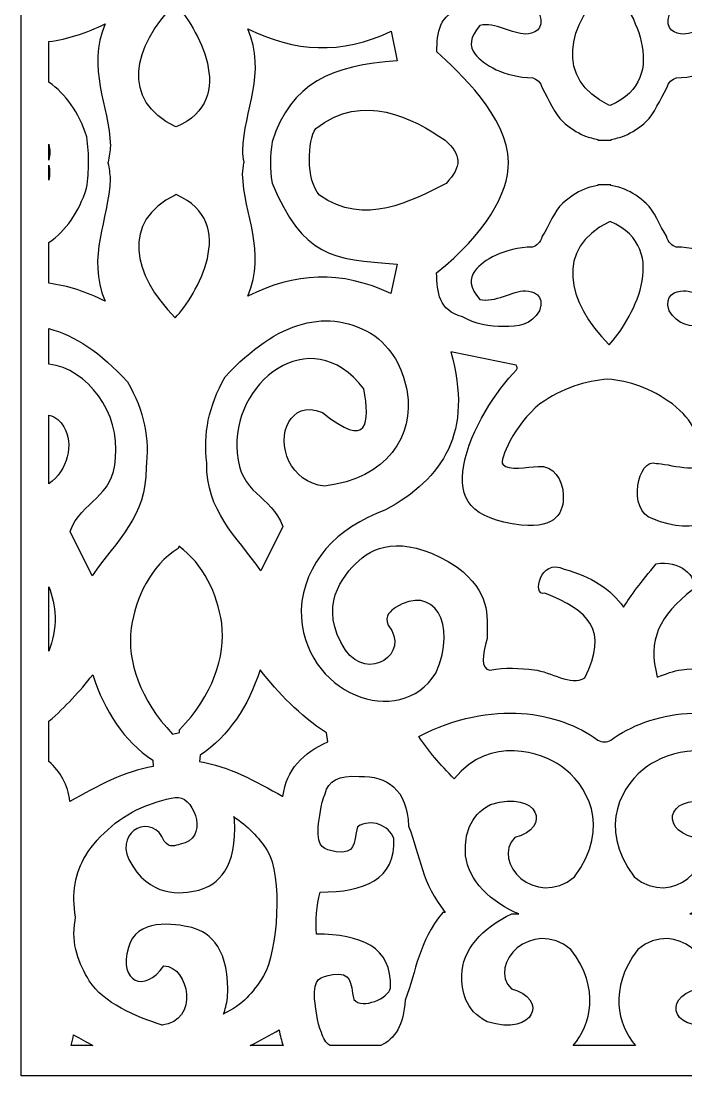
# Model space of a CAD drawing. Header units: centimetres. Extents: x -27 to -19, y -3.3 to 9.
# Drawn here: x -27 to -22.55, y -3.26 to 3.79 of the extents above; entities that cross this region are included whole.
import ezdxf

# ---------------------------------------------------------------- set-up
doc = ezdxf.new("R2010")
doc.units = ezdxf.units.CM
doc.header["$MEASUREMENT"] = 0
doc.layers.add('layer 1', color=7, linetype='Continuous')

msp = doc.modelspace()

# ---------------------------------------------------------------- linework, layer by layer
at = {"layer": 'layer 1', "color": 250}
for points, knots in [([(-26.99914, 9.00077), (-26.99914, 9.00077), (-26.99914, -3.2622), (-26.99914, -3.2622), (-26.99914, -3.2622), (-26.99914, -3.2622), (-19.03837, -3.2622), (-19.03837, -3.2622), (-19.03837, -3.2622), (-19.03837, -3.2622), (-19.03837, 9.00077), (-19.03837, 9.00077), (-19.03837, 9.00077), (-19.03837, 9.00077), (-26.99914, 9.00077), (-26.99914, 9.00077)], [0, 0, 0, 0, 0.2, 0.2, 0.2, 0.2, 0.4, 0.4, 0.4, 0.4, 0.6, 0.6, 0.6, 0.6, 1, 1, 1, 1]), ([(-23.05554, 3.22864), (-22.62851, 3.41586), (-22.92614, 3.90606), (-23.06209, 4.05278), (-23.06209, 4.05278), (-23.3511, 3.76569), (-23.42463, 3.40622), (-23.06403, 3.23165), (-23.06403, 3.23165), (-23.06403, 3.23165), (-23.05554, 3.22864), (-23.05554, 3.22864)], [0, 0, 0, 0, 0.25, 0.25, 0.25, 0.25, 0.5, 0.5, 0.5, 0.5, 1, 1, 1, 1]), ([(-21.97113, 3.58803), (-21.97459, 3.71962), (-21.98339, 3.83712), (-22.14397, 3.88249), (-22.14397, 3.88249), (-22.22601, 3.92751), (-22.32619, 3.95037), (-22.42021, 3.94534), (-22.42021, 3.94534), (-22.51423, 3.95251), (-22.60789, 3.93439), (-22.65953, 3.84073), (-22.65953, 3.84073), (-22.69746, 3.73384), (-22.61518, 3.70819), (-22.56523, 3.70766), (-22.56523, 3.70766), (-22.48198, 3.70677), (-22.3596, 3.78952), (-22.25953, 3.76553), (-22.25953, 3.76553), (-22.19199, 3.68691), (-22.18734, 3.624), (-22.22864, 3.57255), (-22.22864, 3.57255), (-22.28523, 3.50204), (-22.41741, 3.41974), (-22.61371, 3.41475), (-22.61371, 3.41475), (-22.63871, 3.40528), (-22.66692, 3.38792), (-22.67824, 3.34296), (-22.67824, 3.34296), (-22.72194, 3.27158), (-22.76061, 3.17122), (-22.81395, 3.12267), (-22.81395, 3.12267), (-22.85898, 3.08168), (-22.90765, 3.04971), (-22.95996, 3.02673), (-22.95996, 3.02673), (-22.99347, 3.01505), (-23.02287, 3.00742), (-23.05035, 3.00293), (-23.05035, 3.00293), (-23.05035, 3.00293), (-23.05035, 2.99836), (-23.05035, 2.99836), (-23.05035, 2.99836), (-23.06489, 2.99759), (-23.07928, 2.9975), (-23.0939, 2.99825), (-23.0939, 2.99825), (-23.10852, 2.9975), (-23.12291, 2.99759), (-23.13745, 2.99836), (-23.13745, 2.99836), (-23.13745, 2.99836), (-23.13745, 3.00293), (-23.13745, 3.00293), (-23.13745, 3.00293), (-23.16493, 3.00742), (-23.19433, 3.01505), (-23.22784, 3.02673), (-23.22784, 3.02673), (-23.28015, 3.04971), (-23.32882, 3.08168), (-23.37385, 3.12267), (-23.37385, 3.12267), (-23.42719, 3.17122), (-23.46586, 3.27158), (-23.50956, 3.34296), (-23.50956, 3.34296), (-23.52088, 3.38792), (-23.54909, 3.40528), (-23.57409, 3.41475), (-23.57409, 3.41475), (-23.77039, 3.41974), (-23.90257, 3.50204), (-23.95916, 3.57255), (-23.95916, 3.57255), (-24.00046, 3.624), (-23.99581, 3.68691), (-23.92827, 3.76553), (-23.92827, 3.76553), (-23.8282, 3.78952), (-23.70581, 3.70677), (-23.62257, 3.70766), (-23.62257, 3.70766), (-23.57262, 3.70819), (-23.49034, 3.73384), (-23.52827, 3.84073), (-23.52827, 3.84073), (-23.5799, 3.93439), (-23.67357, 3.95251), (-23.76759, 3.94534), (-23.76759, 3.94534), (-23.86161, 3.95037), (-23.96178, 3.92751), (-24.04383, 3.88249), (-24.04383, 3.88249), (-24.20441, 3.83712), (-24.21321, 3.71962), (-24.21667, 3.58803), (-24.21667, 3.58803), (-24.07219, 3.45622), (-23.73973, 3.15529), (-23.73659, 2.85147), (-23.73659, 2.85147), (-23.7369, 2.63207), (-23.8922, 2.37601), (-24.21756, 2.1095), (-24.21756, 2.1095), (-24.2141, 1.9779), (-24.2053, 1.8604), (-24.04472, 1.81503), (-24.04472, 1.81503), (-23.96268, 1.77002), (-23.8625, 1.74715), (-23.76848, 1.75219), (-23.76848, 1.75219), (-23.67446, 1.74501), (-23.5808, 1.76313), (-23.52916, 1.8568), (-23.52916, 1.8568), (-23.49123, 1.96368), (-23.57351, 1.98933), (-23.62346, 1.98986), (-23.62346, 1.98986), (-23.7067, 1.99076), (-23.8291, 1.908), (-23.92916, 1.932), (-23.92916, 1.932), (-23.9967, 2.01061), (-24.00135, 2.07353), (-23.96006, 2.12497), (-23.96006, 2.12497), (-23.90346, 2.19548), (-23.77128, 2.27778), (-23.57497, 2.28277), (-23.57497, 2.28277), (-23.54998, 2.29224), (-23.52177, 2.3096), (-23.51045, 2.35456), (-23.51045, 2.35456), (-23.46675, 2.42595), (-23.42808, 2.5263), (-23.37474, 2.57486), (-23.37474, 2.57486), (-23.32971, 2.61584), (-23.28105, 2.64782), (-23.22873, 2.67079), (-23.22873, 2.67079), (-23.19522, 2.68247), (-23.16582, 2.6901), (-23.13834, 2.69459), (-23.13834, 2.69459), (-23.13834, 2.69459), (-23.13834, 2.69916), (-23.13834, 2.69916), (-23.13834, 2.69916), (-23.1238, 2.69993), (-23.10941, 2.70002), (-23.09479, 2.69927), (-23.09479, 2.69927), (-23.08017, 2.70002), (-23.06578, 2.69993), (-23.05124, 2.69916), (-23.05124, 2.69916), (-23.05124, 2.69916), (-23.05124, 2.69459), (-23.05124, 2.69459), (-23.05124, 2.69459), (-23.02376, 2.6901), (-22.99436, 2.68247), (-22.96085, 2.67079), (-22.96085, 2.67079), (-22.90854, 2.64782), (-22.85987, 2.61584), (-22.81484, 2.57486), (-22.81484, 2.57486), (-22.76151, 2.5263), (-22.72283, 2.42595), (-22.67914, 2.35456), (-22.67914, 2.35456), (-22.66781, 2.3096), (-22.6396, 2.29224), (-22.61461, 2.28277), (-22.61461, 2.28277), (-22.4183, 2.27778), (-22.28612, 2.19548), (-22.22953, 2.12497), (-22.22953, 2.12497), (-22.18823, 2.07353), (-22.19288, 2.01061), (-22.26042, 1.932), (-22.26042, 1.932), (-22.36049, 1.908), (-22.48288, 1.99076), (-22.56612, 1.98986), (-22.56612, 1.98986), (-22.61607, 1.98933), (-22.69835, 1.96368), (-22.66042, 1.8568), (-22.66042, 1.8568), (-22.60879, 1.76313), (-22.51512, 1.74501), (-22.4211, 1.75219), (-22.4211, 1.75219), (-22.32708, 1.74715), (-22.22691, 1.77002), (-22.14486, 1.81503), (-22.14486, 1.81503), (-21.98428, 1.8604), (-21.97548, 1.9779), (-21.97202, 2.1095), (-21.97202, 2.1095), (-22.62593, 2.58367), (-22.6146, 3.1549), (-21.97113, 3.58803)], [0, 0, 0, 0, 0.0178571, 0.0178571, 0.0178571, 0.0178571, 0.0357143, 0.0357143, 0.0357143, 0.0357143, 0.0535714, 0.0535714, 0.0535714, 0.0535714, 0.0714286, 0.0714286, 0.0714286, 0.0714286, 0.0892857, 0.0892857, 0.0892857, 0.0892857, 0.1071429, 0.1071429, 0.1071429, 0.1071429, 0.125, 0.125, 0.125, 0.125, 0.1428571, 0.1428571, 0.1428571, 0.1428571, 0.1607143, 0.1607143, 0.1607143, 0.1607143, 0.1785714, 0.1785714, 0.1785714, 0.1785714, 0.1964286, 0.1964286, 0.1964286, 0.1964286, 0.2142857, 0.2142857, 0.2142857, 0.2142857, 0.2321429, 0.2321429, 0.2321429, 0.2321429, 0.25, 0.25, 0.25, 0.25, 0.2678571, 0.2678571, 0.2678571, 0.2678571, 0.2857143, 0.2857143, 0.2857143, 0.2857143, 0.3035714, 0.3035714, 0.3035714, 0.3035714, 0.3214286, 0.3214286, 0.3214286, 0.3214286, 0.3392857, 0.3392857, 0.3392857, 0.3392857, 0.3571429, 0.3571429, 0.3571429, 0.3571429, 0.375, 0.375, 0.375, 0.375, 0.3928571, 0.3928571, 0.3928571, 0.3928571, 0.4107143, 0.4107143, 0.4107143, 0.4107143, 0.4285714, 0.4285714, 0.4285714, 0.4285714, 0.4464286, 0.4464286, 0.4464286, 0.4464286, 0.4642857, 0.4642857, 0.4642857, 0.4642857, 0.4821429, 0.4821429, 0.4821429, 0.4821429, 0.5, 0.5, 0.5, 0.5, 0.5178571, 0.5178571, 0.5178571, 0.5178571, 0.5357143, 0.5357143, 0.5357143, 0.5357143, 0.5535714, 0.5535714, 0.5535714, 0.5535714, 0.5714286, 0.5714286, 0.5714286, 0.5714286, 0.5892857, 0.5892857, 0.5892857, 0.5892857, 0.6071429, 0.6071429, 0.6071429, 0.6071429, 0.625, 0.625, 0.625, 0.625, 0.6428571, 0.6428571, 0.6428571, 0.6428571, 0.6607143, 0.6607143, 0.6607143, 0.6607143, 0.6785714, 0.6785714, 0.6785714, 0.6785714, 0.6964286, 0.6964286, 0.6964286, 0.6964286, 0.7142857, 0.7142857, 0.7142857, 0.7142857, 0.7321429, 0.7321429, 0.7321429, 0.7321429, 0.75, 0.75, 0.75, 0.75, 0.7678571, 0.7678571, 0.7678571, 0.7678571, 0.7857143, 0.7857143, 0.7857143, 0.7857143, 0.8035714, 0.8035714, 0.8035714, 0.8035714, 0.8214286, 0.8214286, 0.8214286, 0.8214286, 0.8392857, 0.8392857, 0.8392857, 0.8392857, 0.8571429, 0.8571429, 0.8571429, 0.8571429, 0.875, 0.875, 0.875, 0.875, 0.8928571, 0.8928571, 0.8928571, 0.8928571, 0.9107143, 0.9107143, 0.9107143, 0.9107143, 0.9285714, 0.9285714, 0.9285714, 0.9285714, 0.9464286, 0.9464286, 0.9464286, 0.9464286, 0.9642857, 0.9642857, 0.9642857, 0.9642857, 1, 1, 1, 1]), ([(-25.9601, 3.08574), (-25.53306, 3.27297), (-25.8307, 3.76317), (-25.96665, 3.90988), (-25.96665, 3.90988), (-26.25566, 3.6228), (-26.32919, 3.26332), (-25.96858, 3.08876), (-25.96858, 3.08876), (-25.96858, 3.08876), (-25.9601, 3.08574), (-25.9601, 3.08574)], [0, 0, 0, 0, 0.25, 0.25, 0.25, 0.25, 0.5, 0.5, 0.5, 0.5, 1, 1, 1, 1]), ([(-26.81282, 3.65746), (-26.81282, 3.65746), (-26.81282, 3.38546), (-26.81282, 3.38546), (-26.81282, 3.38546), (-26.69887, 3.30389), (-26.61333, 3.18714), (-26.55955, 3.01995), (-26.55955, 3.01995), (-26.55016, 2.95938), (-26.54624, 2.90137), (-26.54813, 2.84606), (-26.54813, 2.84606), (-26.54813, 2.84606), (-26.54885, 2.84606), (-26.54885, 2.84606), (-26.54885, 2.84606), (-26.54739, 2.79238), (-26.55136, 2.73617), (-26.56044, 2.67757), (-26.56044, 2.67757), (-26.61408, 2.51081), (-26.69931, 2.39423), (-26.81282, 2.31268), (-26.81282, 2.31268), (-26.81282, 2.31268), (-26.81282, 2.03993), (-26.81282, 2.03993), (-26.81282, 2.03993), (-26.68652, 2.02383), (-26.56169, 1.98324), (-26.43696, 1.92089), (-26.43696, 1.92089), (-26.56366, 2.22364), (-26.41104, 2.46381), (-26.40236, 2.73768), (-26.40236, 2.73768), (-26.40502, 2.77426), (-26.4102, 2.81045), (-26.41766, 2.84606), (-26.41766, 2.84606), (-26.41766, 2.84606), (-26.41792, 2.84606), (-26.41792, 2.84606), (-26.41792, 2.84606), (-26.41787, 2.84626), (-26.41783, 2.84647), (-26.41778, 2.84668), (-26.41778, 2.84668), (-26.41812, 2.84827), (-26.41846, 2.84987), (-26.41881, 2.85147), (-26.41881, 2.85147), (-26.41881, 2.85147), (-26.41676, 2.85147), (-26.41676, 2.85147), (-26.41676, 2.85147), (-26.40931, 2.88708), (-26.40413, 2.92326), (-26.40147, 2.95985), (-26.40147, 2.95985), (-26.41015, 3.23371), (-26.56276, 3.47388), (-26.43607, 3.77663), (-26.43607, 3.77663), (-26.56109, 3.71413), (-26.68622, 3.67349), (-26.81282, 3.65746)], [0, 0, 0, 0, 0.0555556, 0.0555556, 0.0555556, 0.0555556, 0.1111111, 0.1111111, 0.1111111, 0.1111111, 0.1666667, 0.1666667, 0.1666667, 0.1666667, 0.2222222, 0.2222222, 0.2222222, 0.2222222, 0.2777778, 0.2777778, 0.2777778, 0.2777778, 0.3333333, 0.3333333, 0.3333333, 0.3333333, 0.3888889, 0.3888889, 0.3888889, 0.3888889, 0.4444444, 0.4444444, 0.4444444, 0.4444444, 0.5, 0.5, 0.5, 0.5, 0.5555556, 0.5555556, 0.5555556, 0.5555556, 0.6111111, 0.6111111, 0.6111111, 0.6111111, 0.6666667, 0.6666667, 0.6666667, 0.6666667, 0.7222222, 0.7222222, 0.7222222, 0.7222222, 0.7777778, 0.7777778, 0.7777778, 0.7777778, 0.8333333, 0.8333333, 0.8333333, 0.8333333, 0.8888889, 0.8888889, 0.8888889, 0.8888889, 1, 1, 1, 1]), ([(-25.31863, 2.98658), (-25.19084, 3.38385), (-24.92265, 3.49646), (-24.48106, 3.52862), (-24.48106, 3.52862), (-24.48106, 3.52862), (-24.5222, 3.72652), (-24.5222, 3.72652), (-24.5222, 3.72652), (-24.85656, 3.56736), (-25.16912, 3.58737), (-25.48097, 3.74326), (-25.48097, 3.74326), (-25.35428, 3.44051), (-25.5069, 3.20033), (-25.51557, 2.92647), (-25.51557, 2.92647), (-25.51374, 2.90126), (-25.51066, 2.87625), (-25.50652, 2.85147), (-25.50652, 2.85147), (-25.50652, 2.85147), (-25.5065, 2.85147), (-25.5065, 2.85147), (-25.5065, 2.85147), (-25.5065, 2.85144), (-25.50651, 2.85142), (-25.50651, 2.85139), (-25.50651, 2.85139), (-25.50622, 2.84961), (-25.50591, 2.84784), (-25.50561, 2.84606), (-25.50561, 2.84606), (-25.50561, 2.84606), (-25.50742, 2.84606), (-25.50742, 2.84606), (-25.50742, 2.84606), (-25.51155, 2.82127), (-25.51463, 2.79626), (-25.51647, 2.77105), (-25.51647, 2.77105), (-25.50779, 2.49719), (-25.35517, 2.25701), (-25.48187, 1.95427), (-25.48187, 1.95427), (-25.17001, 2.11015), (-24.85746, 2.13017), (-24.52309, 1.97101), (-24.52309, 1.97101), (-24.52309, 1.97101), (-24.48195, 2.1689), (-24.48195, 2.1689), (-24.48195, 2.1689), (-24.92355, 2.20106), (-25.10794, 2.21518), (-25.31952, 2.71095), (-25.31952, 2.71095), (-25.33474, 2.80916), (-25.33363, 2.88977), (-25.31863, 2.98658)], [0, 0, 0, 0, 0.0625, 0.0625, 0.0625, 0.0625, 0.125, 0.125, 0.125, 0.125, 0.1875, 0.1875, 0.1875, 0.1875, 0.25, 0.25, 0.25, 0.25, 0.3125, 0.3125, 0.3125, 0.3125, 0.375, 0.375, 0.375, 0.375, 0.4375, 0.4375, 0.4375, 0.4375, 0.5, 0.5, 0.5, 0.5, 0.5625, 0.5625, 0.5625, 0.5625, 0.625, 0.625, 0.625, 0.625, 0.6875, 0.6875, 0.6875, 0.6875, 0.75, 0.75, 0.75, 0.75, 0.8125, 0.8125, 0.8125, 0.8125, 0.875, 0.875, 0.875, 0.875, 1, 1, 1, 1]), ([(-24.16017, 2.9969), (-24.37641, 3.14383), (-24.7084, 3.32359), (-25.02713, 3.07497), (-25.02713, 3.07497), (-25.08057, 2.99924), (-25.09464, 2.72893), (-25.00107, 2.63002), (-25.00107, 2.63002), (-24.70176, 2.41646), (-24.38324, 2.59216), (-24.15371, 2.70809), (-24.15371, 2.70809), (-24.04643, 2.8245), (-24.05146, 2.89814), (-24.16017, 2.9969)], [0, 0, 0, 0, 0.2, 0.2, 0.2, 0.2, 0.4, 0.4, 0.4, 0.4, 0.6, 0.6, 0.6, 0.6, 1, 1, 1, 1]), ([(-26.81282, 2.97147), (-26.81282, 2.97147), (-26.81282, 2.86353), (-26.81282, 2.86353), (-26.81282, 2.86353), (-26.80518, 2.89841), (-26.8052, 2.93444), (-26.81282, 2.97147)], [0, 0, 0, 0, 0.3333333, 0.3333333, 0.3333333, 0.3333333, 1, 1, 1, 1]), ([(-26.81282, 2.82976), (-26.81282, 2.82976), (-26.81282, 2.73055), (-26.81282, 2.73055), (-26.81282, 2.73055), (-26.80638, 2.76452), (-26.80637, 2.79762), (-26.81282, 2.82976)], [0, 0, 0, 0, 0.3333333, 0.3333333, 0.3333333, 0.3333333, 1, 1, 1, 1]), ([(-25.9601, 2.63332), (-25.53306, 2.4461), (-25.8307, 1.9559), (-25.96665, 1.80918), (-25.96665, 1.80918), (-26.25566, 2.09627), (-26.32919, 2.45574), (-25.96858, 2.63031), (-25.96858, 2.63031), (-25.96858, 2.63031), (-25.9601, 2.63332), (-25.9601, 2.63332)], [0, 0, 0, 0, 0.25, 0.25, 0.25, 0.25, 0.5, 0.5, 0.5, 0.5, 1, 1, 1, 1]), ([(-23.05554, 2.45308), (-22.62851, 2.26585), (-22.92614, 1.77565), (-23.06209, 1.62894), (-23.06209, 1.62894), (-23.3511, 1.91603), (-23.42463, 2.2755), (-23.06403, 2.45006), (-23.06403, 2.45006), (-23.06403, 2.45006), (-23.05554, 2.45308), (-23.05554, 2.45308)], [0, 0, 0, 0, 0.25, 0.25, 0.25, 0.25, 0.5, 0.5, 0.5, 0.5, 1, 1, 1, 1]), ([(-25.39541, 0.11733), (-25.39541, 0.11733), (-25.24746, 0.41349), (-25.24746, 0.41349), (-25.24746, 0.41349), (-25.32584, 0.62553), (-25.53749, 0.63014), (-25.55163, 0.90568), (-25.55163, 0.90568), (-25.60256, 1.36218), (-25.06441, 1.80777), (-24.70492, 1.33318), (-24.70492, 1.33318), (-24.66414, 1.10868), (-24.67225, 0.92272), (-24.98136, 1.17662), (-24.98136, 1.17662), (-25.0992, 1.22376), (-25.16942, 1.17583), (-25.2066, 1.11371), (-25.2066, 1.11371), (-25.29442, 0.96696), (-25.19698, 0.70316), (-24.96875, 0.68407), (-24.96875, 0.68407), (-24.54979, 0.73179), (-24.36424, 1.02258), (-24.41519, 1.31371), (-24.41519, 1.31371), (-24.43835, 1.44604), (-24.49222, 1.58033), (-24.63156, 1.68813), (-24.63156, 1.68813), (-24.93868, 1.88581), (-25.28321, 1.79274), (-25.632, 1.41513), (-25.632, 1.41513), (-25.7457, 1.21792), (-25.78035, 1.02678), (-25.7561, 0.84015), (-25.7561, 0.84015), (-25.76102, 0.51451), (-25.56014, 0.35561), (-25.39541, 0.11733)], [0, 0, 0, 0, 0.0833333, 0.0833333, 0.0833333, 0.0833333, 0.1666667, 0.1666667, 0.1666667, 0.1666667, 0.25, 0.25, 0.25, 0.25, 0.3333333, 0.3333333, 0.3333333, 0.3333333, 0.4166667, 0.4166667, 0.4166667, 0.4166667, 0.5, 0.5, 0.5, 0.5, 0.5833333, 0.5833333, 0.5833333, 0.5833333, 0.6666667, 0.6666667, 0.6666667, 0.6666667, 0.75, 0.75, 0.75, 0.75, 0.8333333, 0.8333333, 0.8333333, 0.8333333, 1, 1, 1, 1]), ([(-26.81282, 1.73662), (-26.81282, 1.73662), (-26.81282, 1.50013), (-26.81282, 1.50013), (-26.81282, 1.50013), (-26.55507, 1.46807), (-26.3337, 1.17257), (-26.3672, 0.8723), (-26.3672, 0.8723), (-26.38134, 0.59676), (-26.59298, 0.59216), (-26.67137, 0.38012), (-26.67137, 0.38012), (-26.67137, 0.38012), (-26.52342, 0.08396), (-26.52342, 0.08396), (-26.52342, 0.08396), (-26.3587, 0.32223), (-26.15781, 0.48114), (-26.16274, 0.80678), (-26.16274, 0.80678), (-26.13848, 0.9934), (-26.17313, 1.18455), (-26.28683, 1.38176), (-26.28683, 1.38176), (-26.46474, 1.57437), (-26.64153, 1.6929), (-26.81282, 1.73662)], [0, 0, 0, 0, 0.125, 0.125, 0.125, 0.125, 0.25, 0.25, 0.25, 0.25, 0.375, 0.375, 0.375, 0.375, 0.5, 0.5, 0.5, 0.5, 0.625, 0.625, 0.625, 0.625, 0.75, 0.75, 0.75, 0.75, 1, 1, 1, 1]), ([(-22.74702, 0.16254), (-22.84786, 0.04384), (-22.9185, -0.04993), (-22.96671, -0.12711), (-22.96671, -0.12711), (-23.04834, -0.00817), (-23.18609, 0.08104), (-23.36375, 0.12774), (-23.36375, 0.12774), (-23.53033, 0.20649), (-23.57881, -0.05623), (-23.49426, -0.03348), (-23.49426, -0.03348), (-23.19453, -0.15124), (-23.06579, -0.27764), (-23.22521, -0.59867), (-23.22521, -0.59867), (-23.32071, -0.65809), (-23.45146, -0.55753), (-23.56536, -0.54526), (-23.56536, -0.54526), (-23.66014, -0.53506), (-23.75655, -0.52756), (-23.86098, -0.54846), (-23.86098, -0.54846), (-23.92307, -0.53592), (-23.91272, -0.45191), (-23.87899, -0.33502), (-23.87899, -0.33502), (-23.87796, -0.17142), (-23.85988, -0.0297), (-24.07935, 0.14152), (-24.07935, 0.14152), (-24.40759, 0.35482), (-24.62115, 0.29393), (-24.73871, 0.18437), (-24.73871, 0.18437), (-24.84914, 0.08144), (-25.01686, -0.12142), (-24.82843, -0.41358), (-24.82843, -0.41358), (-24.67643, -0.62883), (-24.38886, -0.43869), (-24.54123, -0.24775), (-24.54123, -0.24775), (-24.57268, -0.18142), (-24.52107, -0.15193), (-24.49313, -0.12814), (-24.49313, -0.12814), (-24.24261, 0.03009), (-24.07204, -0.23211), (-24.22339, -0.56713), (-24.22339, -0.56713), (-24.46049, -0.954), (-25.12278, -0.71254), (-25.12484, -0.14509), (-25.12484, -0.14509), (-25.10473, 0.17168), (-24.89044, 0.40435), (-24.55906, 0.52422), (-24.55906, 0.52422), (-24.17376, 0.73423), (-23.96965, 1.04495), (-24.12346, 1.58144), (-24.12346, 1.58144), (-24.12346, 1.58144), (-23.68411, 1.49191), (-23.68411, 1.49191), (-23.68411, 1.49191), (-23.68219, 1.48128), (-23.67116, 1.47264), (-23.68194, 1.46182), (-23.68194, 1.46182), (-23.8164, 1.32683), (-23.99304, 1.06046), (-24.0363, 0.82248), (-24.0363, 0.82248), (-24.07693, 0.59892), (-23.99105, 0.46311), (-23.65073, 0.4221), (-23.65073, 0.4221), (-23.41161, 0.40003), (-23.36601, 0.51148), (-23.3698, 0.62211), (-23.3698, 0.62211), (-23.37337, 0.72619), (-23.43534, 0.82595), (-23.53792, 0.8154), (-23.53792, 0.8154), (-23.61397, 0.81057), (-23.73303, 0.78265), (-23.77549, 0.82969), (-23.77549, 0.82969), (-23.79861, 0.8553), (-23.69979, 1.09231), (-23.52651, 1.23346), (-23.52651, 1.23346), (-23.37857, 1.33872), (-23.21693, 1.38886), (-23.07185, 1.39807), (-23.07185, 1.39807), (-22.92677, 1.38886), (-22.78717, 1.33872), (-22.63924, 1.23346), (-22.63924, 1.23346), (-22.49262, 1.11402), (-22.46232, 1.02269), (-22.44211, 0.86366), (-22.44211, 0.86366), (-22.42781, 0.75119), (-22.67969, 0.83808), (-22.7464, 0.83414), (-22.7464, 0.83414), (-22.87103, 0.88039), (-22.94543, 0.51735), (-22.77117, 0.46532), (-22.77117, 0.46532), (-22.1952, 0.22337), (-21.94507, 0.88769), (-22.46175, 1.46182), (-22.46175, 1.46182), (-22.47253, 1.47264), (-22.46151, 1.48128), (-22.45958, 1.49191), (-22.45958, 1.49191), (-22.45958, 1.49191), (-22.02024, 1.58144), (-22.02024, 1.58144), (-22.02024, 1.58144), (-22.17404, 1.04495), (-21.96994, 0.73423), (-21.58463, 0.52422), (-21.58463, 0.52422), (-21.25326, 0.40435), (-21.03896, 0.17168), (-21.01885, -0.14509), (-21.01885, -0.14509), (-21.02092, -0.71254), (-21.68321, -0.954), (-21.9203, -0.56713), (-21.9203, -0.56713), (-22.07166, -0.23211), (-21.90108, 0.03009), (-21.65056, -0.12814), (-21.65056, -0.12814), (-21.62262, -0.15193), (-21.57101, -0.18142), (-21.60246, -0.24775), (-21.60246, -0.24775), (-21.75484, -0.43869), (-21.46726, -0.62883), (-21.31526, -0.41358), (-21.31526, -0.41358), (-21.12684, -0.12142), (-21.29455, 0.08144), (-21.40499, 0.18437), (-21.40499, 0.18437), (-21.52254, 0.29393), (-21.73611, 0.35482), (-22.06435, 0.14152), (-22.06435, 0.14152), (-22.28381, -0.0297), (-22.26574, -0.17142), (-22.2647, -0.33502), (-22.2647, -0.33502), (-22.23097, -0.45191), (-22.22062, -0.53592), (-22.28272, -0.54846), (-22.28272, -0.54846), (-22.38714, -0.52756), (-22.48356, -0.53506), (-22.57833, -0.54526), (-22.57833, -0.54526), (-22.63045, -0.55088), (-22.6861, -0.57497), (-22.74028, -0.59377), (-22.74028, -0.59377), (-22.80855, -0.3469), (-22.72704, -0.18272), (-22.50513, -0.01023), (-22.50513, -0.01023), (-22.46326, 0.07806), (-22.59696, 0.19536), (-22.74702, 0.16254)], [0, 0, 0, 0, 0.0212766, 0.0212766, 0.0212766, 0.0212766, 0.0425532, 0.0425532, 0.0425532, 0.0425532, 0.0638298, 0.0638298, 0.0638298, 0.0638298, 0.0851064, 0.0851064, 0.0851064, 0.0851064, 0.106383, 0.106383, 0.106383, 0.106383, 0.1276596, 0.1276596, 0.1276596, 0.1276596, 0.1489362, 0.1489362, 0.1489362, 0.1489362, 0.1702128, 0.1702128, 0.1702128, 0.1702128, 0.1914894, 0.1914894, 0.1914894, 0.1914894, 0.212766, 0.212766, 0.212766, 0.212766, 0.2340426, 0.2340426, 0.2340426, 0.2340426, 0.2553191, 0.2553191, 0.2553191, 0.2553191, 0.2765957, 0.2765957, 0.2765957, 0.2765957, 0.2978723, 0.2978723, 0.2978723, 0.2978723, 0.3191489, 0.3191489, 0.3191489, 0.3191489, 0.3404255, 0.3404255, 0.3404255, 0.3404255, 0.3617021, 0.3617021, 0.3617021, 0.3617021, 0.3829787, 0.3829787, 0.3829787, 0.3829787, 0.4042553, 0.4042553, 0.4042553, 0.4042553, 0.4255319, 0.4255319, 0.4255319, 0.4255319, 0.4468085, 0.4468085, 0.4468085, 0.4468085, 0.4680851, 0.4680851, 0.4680851, 0.4680851, 0.4893617, 0.4893617, 0.4893617, 0.4893617, 0.5106383, 0.5106383, 0.5106383, 0.5106383, 0.5319149, 0.5319149, 0.5319149, 0.5319149, 0.5531915, 0.5531915, 0.5531915, 0.5531915, 0.5744681, 0.5744681, 0.5744681, 0.5744681, 0.5957447, 0.5957447, 0.5957447, 0.5957447, 0.6170213, 0.6170213, 0.6170213, 0.6170213, 0.6382979, 0.6382979, 0.6382979, 0.6382979, 0.6595745, 0.6595745, 0.6595745, 0.6595745, 0.6808511, 0.6808511, 0.6808511, 0.6808511, 0.7021277, 0.7021277, 0.7021277, 0.7021277, 0.7234043, 0.7234043, 0.7234043, 0.7234043, 0.7446809, 0.7446809, 0.7446809, 0.7446809, 0.7659574, 0.7659574, 0.7659574, 0.7659574, 0.787234, 0.787234, 0.787234, 0.787234, 0.8085106, 0.8085106, 0.8085106, 0.8085106, 0.8297872, 0.8297872, 0.8297872, 0.8297872, 0.8510638, 0.8510638, 0.8510638, 0.8510638, 0.8723404, 0.8723404, 0.8723404, 0.8723404, 0.893617, 0.893617, 0.893617, 0.893617, 0.9148936, 0.9148936, 0.9148936, 0.9148936, 0.9361702, 0.9361702, 0.9361702, 0.9361702, 0.9574468, 0.9574468, 0.9574468, 0.9574468, 1, 1, 1, 1]), ([(-26.81282, 1.15824), (-26.81282, 1.15824), (-26.81282, 0.69918), (-26.81282, 0.69918), (-26.81282, 0.69918), (-26.68658, 0.78615), (-26.64483, 0.9677), (-26.71224, 1.08033), (-26.71224, 1.08033), (-26.73376, 1.11629), (-26.76634, 1.14748), (-26.81282, 1.15824)], [0, 0, 0, 0, 0.25, 0.25, 0.25, 0.25, 0.5, 0.5, 0.5, 0.5, 1, 1, 1, 1]), ([(-25.93837, -0.96425), (-25.93837, -0.96425), (-25.98457, -0.97598), (-25.98457, -0.97598), (-25.98457, -0.97598), (-26.20417, -0.74399), (-26.28892, -0.49436), (-26.26288, -0.26583), (-26.26288, -0.26583), (-26.23045, -0.05987), (-26.13222, 0.14963), (-25.94796, 0.26624), (-25.94796, 0.26624), (-25.9464, 0.27117), (-25.94487, 0.27611), (-25.94335, 0.28104), (-25.94335, 0.28104), (-25.77678, 0.16162), (-25.68672, -0.03701), (-25.65596, -0.23245), (-25.65596, -0.23245), (-25.62972, -0.46259), (-25.71582, -0.71411), (-25.93887, -0.94747), (-25.93887, -0.94747), (-25.93887, -0.94747), (-25.93837, -0.96425), (-25.93837, -0.96425)], [0, 0, 0, 0, 0.125, 0.125, 0.125, 0.125, 0.25, 0.25, 0.25, 0.25, 0.375, 0.375, 0.375, 0.375, 0.5, 0.5, 0.5, 0.5, 0.625, 0.625, 0.625, 0.625, 0.75, 0.75, 0.75, 0.75, 1, 1, 1, 1]), ([(-26.81282, 0.01053), (-26.81282, 0.01053), (-26.81282, -0.42096), (-26.81282, -0.42096), (-26.81282, -0.42096), (-26.78652, -0.35163), (-26.77135, -0.27401), (-26.77104, -0.18902), (-26.77104, -0.18902), (-26.77554, -0.11818), (-26.78976, -0.05157), (-26.81282, 0.01053)], [0, 0, 0, 0, 0.25, 0.25, 0.25, 0.25, 0.5, 0.5, 0.5, 0.5, 1, 1, 1, 1]), ([(-25.80093, -1.11655), (-25.60647, -0.98787), (-25.47985, -0.79057), (-25.39963, -0.54633), (-25.39963, -0.54633), (-25.27395, -0.70082), (-25.13843, -0.8492), (-24.95549, -0.96805), (-24.95549, -0.96805), (-24.95549, -0.96805), (-24.94478, -1.02659), (-24.94478, -1.02659), (-24.94478, -1.02659), (-25.11012, -1.10028), (-25.22415, -1.21228), (-25.24665, -1.39263), (-25.24665, -1.39263), (-25.43212, -1.28905), (-25.61258, -1.19003), (-25.80399, -1.15987), (-25.80399, -1.15987), (-25.80399, -1.15987), (-25.80093, -1.11655), (-25.80093, -1.11655)], [0, 0, 0, 0, 0.1428571, 0.1428571, 0.1428571, 0.1428571, 0.2857143, 0.2857143, 0.2857143, 0.2857143, 0.4285714, 0.4285714, 0.4285714, 0.4285714, 0.5714286, 0.5714286, 0.5714286, 0.5714286, 0.7142857, 0.7142857, 0.7142857, 0.7142857, 1, 1, 1, 1]), ([(-26.81282, -0.88911), (-26.81282, -0.88911), (-26.81282, -1.15973), (-26.81282, -1.15973), (-26.81282, -1.15973), (-26.73651, -1.22651), (-26.68631, -1.31278), (-26.67218, -1.42599), (-26.67218, -1.42599), (-26.48671, -1.32243), (-26.30625, -1.22339), (-26.11484, -1.19324), (-26.11484, -1.19324), (-26.11484, -1.19324), (-26.1179, -1.14993), (-26.1179, -1.14993), (-26.1179, -1.14993), (-26.31236, -1.02124), (-26.43899, -0.82394), (-26.5192, -0.57971), (-26.5192, -0.57971), (-26.6078, -0.68862), (-26.70128, -0.79448), (-26.81282, -0.88911)], [0, 0, 0, 0, 0.1428571, 0.1428571, 0.1428571, 0.1428571, 0.2857143, 0.2857143, 0.2857143, 0.2857143, 0.4285714, 0.4285714, 0.4285714, 0.4285714, 0.5714286, 0.5714286, 0.5714286, 0.5714286, 0.7142857, 0.7142857, 0.7142857, 0.7142857, 1, 1, 1, 1]), ([(-23.30293, -3.05894), (-23.30293, -3.05894), (-22.88664, -3.05894), (-22.88664, -3.05894), (-22.88664, -3.05894), (-23.00399, -2.91547), (-23.07033, -2.68357), (-22.87135, -2.41583), (-22.87135, -2.41583), (-22.60749, -2.20212), (-22.30987, -2.51482), (-22.47213, -2.6805), (-22.47213, -2.6805), (-22.71743, -2.73649), (-22.63786, -3.00254), (-22.30937, -2.89971), (-22.30937, -2.89971), (-22.16004, -2.8216), (-22.13959, -2.69132), (-22.14053, -2.58842), (-22.14053, -2.58842), (-22.14207, -2.42344), (-22.27642, -2.27076), (-22.47481, -2.17874), (-22.47481, -2.17874), (-22.47481, -2.17874), (-22.5225, -2.17878), (-22.5225, -2.17878), (-22.5225, -2.17878), (-22.51443, -2.17533), (-22.50648, -2.17176), (-22.49861, -2.16811), (-22.49861, -2.16811), (-22.49863, -2.16811), (-22.49863, -2.1681), (-22.49866, -2.16809), (-22.49866, -2.16809), (-22.49866, -2.16809), (-22.49856, -2.16809), (-22.49856, -2.16809), (-22.49856, -2.16809), (-22.30021, -2.07607), (-22.1659, -1.9234), (-22.16438, -1.75846), (-22.16438, -1.75846), (-22.16342, -1.65555), (-22.18388, -1.52528), (-22.33321, -1.44717), (-22.33321, -1.44717), (-22.6617, -1.34434), (-22.74127, -1.61038), (-22.49597, -1.66638), (-22.49597, -1.66638), (-22.3337, -1.83205), (-22.63132, -2.14476), (-22.89518, -1.93104), (-22.89518, -1.93104), (-23.14919, -1.58926), (-22.97086, -1.30584), (-22.80596, -1.19028), (-22.80596, -1.19028), (-22.67992, -1.10195), (-22.33028, -0.97512), (-22.09029, -1.27517), (-22.09029, -1.27517), (-21.99341, -1.18062), (-21.91782, -1.08607), (-21.85191, -0.99152), (-21.85191, -0.99152), (-22.34815, -0.73797), (-22.79067, -0.82664), (-23.05124, -1.01529), (-23.05124, -1.01529), (-23.07578, -1.03269), (-23.10848, -1.0312), (-23.13834, -1.01528), (-23.13834, -1.01528), (-23.39892, -0.82664), (-23.84143, -0.73797), (-24.33768, -0.99152), (-24.33768, -0.99152), (-24.27176, -1.08607), (-24.19617, -1.18062), (-24.09929, -1.27517), (-24.09929, -1.27517), (-23.85931, -0.97512), (-23.50966, -1.10195), (-23.38362, -1.19028), (-23.38362, -1.19028), (-23.21873, -1.30584), (-23.04039, -1.58926), (-23.2944, -1.93104), (-23.2944, -1.93104), (-23.55826, -2.14476), (-23.85588, -1.83205), (-23.69361, -1.66638), (-23.69361, -1.66638), (-23.44832, -1.61038), (-23.52788, -1.34434), (-23.85637, -1.44717), (-23.85637, -1.44717), (-24.0057, -1.52528), (-24.02616, -1.65555), (-24.02521, -1.75846), (-24.02521, -1.75846), (-24.02368, -1.9234), (-23.88937, -2.07607), (-23.69102, -2.16809), (-23.69102, -2.16809), (-23.69102, -2.16809), (-23.69092, -2.16809), (-23.69092, -2.16809), (-23.69092, -2.16809), (-23.69095, -2.1681), (-23.69096, -2.16811), (-23.69097, -2.16811), (-23.69097, -2.16811), (-23.6831, -2.17176), (-23.67516, -2.17533), (-23.66709, -2.17878), (-23.66709, -2.17878), (-23.66709, -2.17878), (-23.71477, -2.17874), (-23.71477, -2.17874), (-23.71477, -2.17874), (-23.91316, -2.27076), (-24.04752, -2.42344), (-24.04905, -2.58842), (-24.04905, -2.58842), (-24.04999, -2.69132), (-24.02954, -2.8216), (-23.88021, -2.89971), (-23.88021, -2.89971), (-23.55172, -3.00254), (-23.47215, -2.73649), (-23.71745, -2.6805), (-23.71745, -2.6805), (-23.87971, -2.51482), (-23.5821, -2.20212), (-23.31823, -2.41583), (-23.31823, -2.41583), (-23.11925, -2.68357), (-23.18559, -2.91547), (-23.30293, -3.05894)], [0, 0, 0, 0, 0.027027, 0.027027, 0.027027, 0.027027, 0.0540541, 0.0540541, 0.0540541, 0.0540541, 0.0810811, 0.0810811, 0.0810811, 0.0810811, 0.1081081, 0.1081081, 0.1081081, 0.1081081, 0.1351351, 0.1351351, 0.1351351, 0.1351351, 0.1621622, 0.1621622, 0.1621622, 0.1621622, 0.1891892, 0.1891892, 0.1891892, 0.1891892, 0.2162162, 0.2162162, 0.2162162, 0.2162162, 0.2432432, 0.2432432, 0.2432432, 0.2432432, 0.2702703, 0.2702703, 0.2702703, 0.2702703, 0.2972973, 0.2972973, 0.2972973, 0.2972973, 0.3243243, 0.3243243, 0.3243243, 0.3243243, 0.3513514, 0.3513514, 0.3513514, 0.3513514, 0.3783784, 0.3783784, 0.3783784, 0.3783784, 0.4054054, 0.4054054, 0.4054054, 0.4054054, 0.4324324, 0.4324324, 0.4324324, 0.4324324, 0.4594595, 0.4594595, 0.4594595, 0.4594595, 0.4864865, 0.4864865, 0.4864865, 0.4864865, 0.5135135, 0.5135135, 0.5135135, 0.5135135, 0.5405405, 0.5405405, 0.5405405, 0.5405405, 0.5675676, 0.5675676, 0.5675676, 0.5675676, 0.5945946, 0.5945946, 0.5945946, 0.5945946, 0.6216216, 0.6216216, 0.6216216, 0.6216216, 0.6486486, 0.6486486, 0.6486486, 0.6486486, 0.6756757, 0.6756757, 0.6756757, 0.6756757, 0.7027027, 0.7027027, 0.7027027, 0.7027027, 0.7297297, 0.7297297, 0.7297297, 0.7297297, 0.7567568, 0.7567568, 0.7567568, 0.7567568, 0.7837838, 0.7837838, 0.7837838, 0.7837838, 0.8108108, 0.8108108, 0.8108108, 0.8108108, 0.8378378, 0.8378378, 0.8378378, 0.8378378, 0.8648649, 0.8648649, 0.8648649, 0.8648649, 0.8918919, 0.8918919, 0.8918919, 0.8918919, 0.9189189, 0.9189189, 0.9189189, 0.9189189, 0.9459459, 0.9459459, 0.9459459, 0.9459459, 1, 1, 1, 1]), ([(-24.92962, -3.05894), (-24.92962, -3.05894), (-24.59214, -3.05894), (-24.59214, -3.05894), (-24.59214, -3.05894), (-24.49665, -3.01554), (-24.4372, -2.92123), (-24.42877, -2.75489), (-24.42877, -2.75489), (-24.35015, -2.55401), (-24.34176, -2.36856), (-24.17558, -2.16846), (-24.17558, -2.16846), (-24.17558, -2.16846), (-24.15989, -2.16845), (-24.15989, -2.16845), (-24.15989, -2.16845), (-24.31821, -1.97215), (-24.32763, -1.78953), (-24.40494, -1.59198), (-24.40494, -1.59198), (-24.41756, -1.34286), (-24.54459, -1.25528), (-24.73578, -1.25833), (-24.73578, -1.25833), (-24.87677, -1.25086), (-24.94119, -1.28806), (-24.96463, -1.37451), (-24.96463, -1.37451), (-24.99657, -1.44701), (-25.00061, -1.53761), (-25.01141, -1.59843), (-25.01141, -1.59843), (-25.01557, -1.74276), (-24.97547, -1.74653), (-24.88914, -1.76214), (-24.88914, -1.76214), (-24.76205, -1.77912), (-24.77191, -1.7134), (-24.74809, -1.59535), (-24.74809, -1.59535), (-24.65393, -1.53728), (-24.53773, -1.58583), (-24.50342, -1.67382), (-24.50342, -1.67382), (-24.48942, -1.94952), (-24.70326, -2.03192), (-24.99739, -2.03296), (-24.99739, -2.03296), (-25.02166, -2.12661), (-25.0296, -2.22026), (-25.02122, -2.31391), (-25.02122, -2.31391), (-24.72709, -2.31496), (-24.51325, -2.39736), (-24.52725, -2.67305), (-24.52725, -2.67305), (-24.53637, -2.74185), (-24.71241, -2.81919), (-24.77192, -2.75152), (-24.77192, -2.75152), (-24.79574, -2.63347), (-24.78589, -2.56775), (-24.91297, -2.58473), (-24.91297, -2.58473), (-24.99931, -2.60034), (-25.0394, -2.60412), (-25.03525, -2.74844), (-25.03525, -2.74844), (-25.02445, -2.80927), (-25.0204, -2.89986), (-24.98847, -2.97236), (-24.98847, -2.97236), (-24.97803, -3.01086), (-24.95945, -3.03957), (-24.92962, -3.05894)], [0, 0, 0, 0, 0.05, 0.05, 0.05, 0.05, 0.1, 0.1, 0.1, 0.1, 0.15, 0.15, 0.15, 0.15, 0.2, 0.2, 0.2, 0.2, 0.25, 0.25, 0.25, 0.25, 0.3, 0.3, 0.3, 0.3, 0.35, 0.35, 0.35, 0.35, 0.4, 0.4, 0.4, 0.4, 0.45, 0.45, 0.45, 0.45, 0.5, 0.5, 0.5, 0.5, 0.55, 0.55, 0.55, 0.55, 0.6, 0.6, 0.6, 0.6, 0.65, 0.65, 0.65, 0.65, 0.7, 0.7, 0.7, 0.7, 0.75, 0.75, 0.75, 0.75, 0.8, 0.8, 0.8, 0.8, 0.85, 0.85, 0.85, 0.85, 0.9, 0.9, 0.9, 0.9, 1, 1, 1, 1]), ([(-26.63696, -2.22232), (-26.66703, -2.38167), (-26.61102, -2.51227), (-26.54288, -2.62638), (-26.54288, -2.62638), (-26.44746, -2.77525), (-26.23339, -2.86506), (-26.05559, -2.92191), (-26.05559, -2.92191), (-26.05559, -2.92191), (-26.05729, -2.92203), (-26.05729, -2.92203), (-26.05729, -2.92203), (-25.80566, -2.89789), (-25.8728, -2.52967), (-26.04368, -2.52583), (-26.04368, -2.52583), (-26.17151, -2.71211), (-26.34903, -2.63354), (-26.28064, -2.40312), (-26.28064, -2.40312), (-26.23064, -2.20709), (-25.97555, -2.24057), (-25.85618, -2.27034), (-25.85618, -2.27034), (-25.72911, -2.30203), (-25.59793, -2.42102), (-25.6177, -2.74031), (-25.6177, -2.74031), (-25.624, -2.78239), (-25.63292, -2.81838), (-25.64402, -2.84958), (-25.64402, -2.84958), (-25.64402, -2.84958), (-25.64521, -2.84777), (-25.64521, -2.84777), (-25.64521, -2.84777), (-25.51051, -2.78306), (-25.45256, -2.71254), (-25.37595, -2.59301), (-25.37595, -2.59301), (-25.28166, -2.43511), (-25.245, -1.91861), (-25.35211, -1.75386), (-25.35211, -1.75386), (-25.40817, -1.66642), (-25.48519, -1.58874), (-25.57524, -1.528), (-25.57524, -1.528), (-25.57524, -1.528), (-25.57429, -1.52731), (-25.57429, -1.52731), (-25.57429, -1.52731), (-25.57302, -1.53432), (-25.57184, -1.5415), (-25.57073, -1.54888), (-25.57073, -1.54888), (-25.55096, -1.86817), (-25.68214, -1.98716), (-25.80921, -2.01884), (-25.80921, -2.01884), (-25.92858, -2.04862), (-26.14345, -2.07315), (-26.27723, -1.81442), (-26.27723, -1.81442), (-26.37041, -1.61478), (-26.11575, -1.50264), (-26.04026, -1.69171), (-26.04026, -1.69171), (-26.00526, -1.74271), (-25.96289, -1.72053), (-25.93432, -1.71199), (-25.93432, -1.71199), (-25.73961, -1.68), (-25.83582, -1.40835), (-25.94594, -1.39942), (-25.94594, -1.39942), (-25.99476, -1.39546), (-26.12034, -1.43875), (-26.16519, -1.45625), (-26.16519, -1.45625), (-26.33137, -1.5211), (-26.47631, -1.64621), (-26.56671, -1.78723), (-26.56671, -1.78723), (-26.63485, -1.90135), (-26.66392, -2.0419), (-26.63385, -2.20125), (-26.63385, -2.20125), (-26.63385, -2.20125), (-26.63696, -2.22232), (-26.63696, -2.22232)], [0, 0, 0, 0, 0.0416667, 0.0416667, 0.0416667, 0.0416667, 0.0833333, 0.0833333, 0.0833333, 0.0833333, 0.125, 0.125, 0.125, 0.125, 0.1666667, 0.1666667, 0.1666667, 0.1666667, 0.2083333, 0.2083333, 0.2083333, 0.2083333, 0.25, 0.25, 0.25, 0.25, 0.2916667, 0.2916667, 0.2916667, 0.2916667, 0.3333333, 0.3333333, 0.3333333, 0.3333333, 0.375, 0.375, 0.375, 0.375, 0.4166667, 0.4166667, 0.4166667, 0.4166667, 0.4583333, 0.4583333, 0.4583333, 0.4583333, 0.5, 0.5, 0.5, 0.5, 0.5416667, 0.5416667, 0.5416667, 0.5416667, 0.5833333, 0.5833333, 0.5833333, 0.5833333, 0.625, 0.625, 0.625, 0.625, 0.6666667, 0.6666667, 0.6666667, 0.6666667, 0.7083333, 0.7083333, 0.7083333, 0.7083333, 0.75, 0.75, 0.75, 0.75, 0.7916667, 0.7916667, 0.7916667, 0.7916667, 0.8333333, 0.8333333, 0.8333333, 0.8333333, 0.875, 0.875, 0.875, 0.875, 0.9166667, 0.9166667, 0.9166667, 0.9166667, 1, 1, 1, 1]), ([(-25.46482, -3.05894), (-25.46482, -3.05894), (-25.24461, -3.05894), (-25.24461, -3.05894), (-25.24461, -3.05894), (-25.25701, -3.02686), (-25.26577, -2.99206), (-25.27049, -2.95424), (-25.27049, -2.95424), (-25.33566, -2.99064), (-25.4002, -3.02646), (-25.46482, -3.05894)], [0, 0, 0, 0, 0.25, 0.25, 0.25, 0.25, 0.5, 0.5, 0.5, 0.5, 1, 1, 1, 1]), ([(-26.66293, -3.05894), (-26.66293, -3.05894), (-26.51839, -3.05894), (-26.51839, -3.05894), (-26.51839, -3.05894), (-26.56157, -3.03597), (-26.60482, -3.01192), (-26.64834, -2.98762), (-26.64834, -2.98762), (-26.65147, -3.01269), (-26.65637, -3.03643), (-26.66293, -3.05894)], [0, 0, 0, 0, 0.25, 0.25, 0.25, 0.25, 0.5, 0.5, 0.5, 0.5, 1, 1, 1, 1])]:
    msp.add_open_spline(points, degree=3, knots=knots, dxfattribs=at)

doc.saveas('drawing.dxf')
